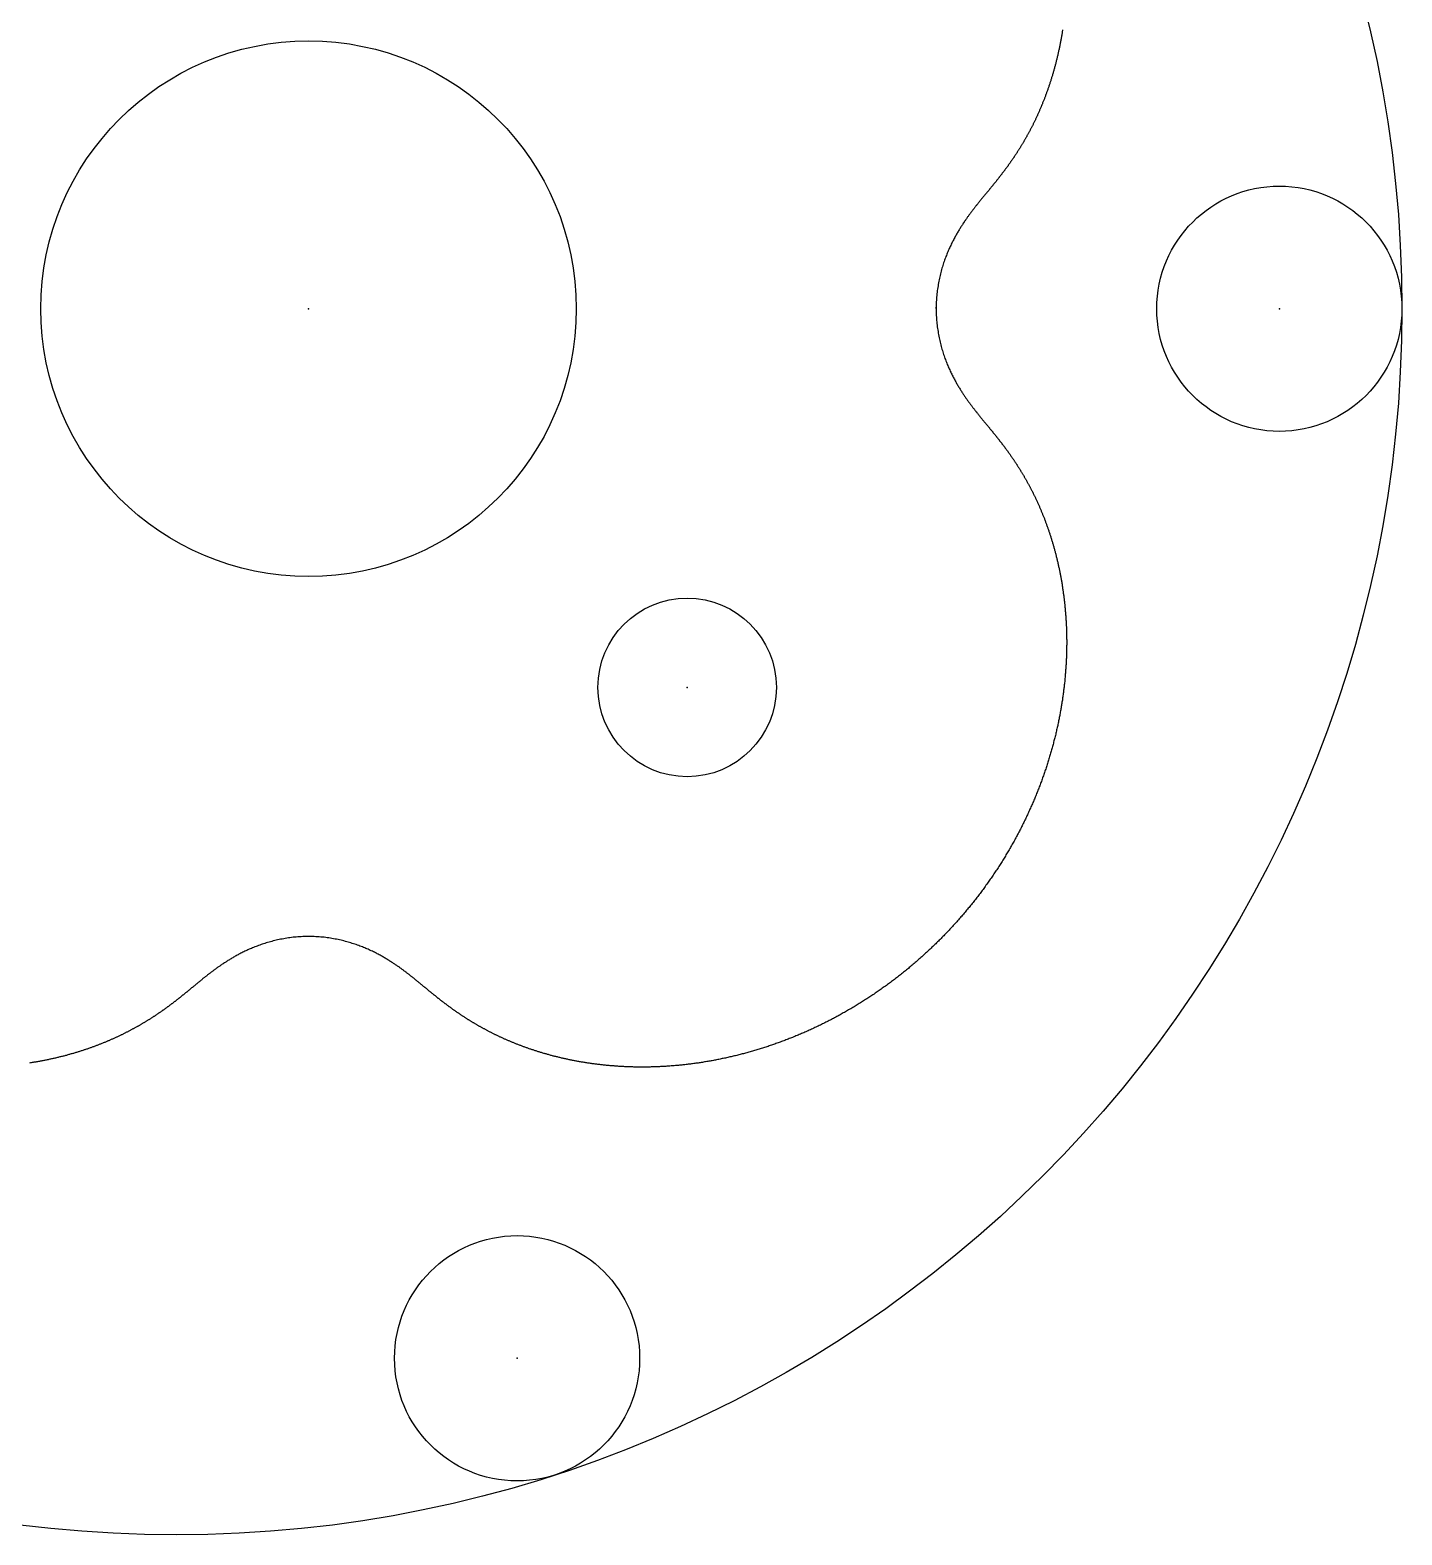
# Model space of a CAD drawing. Header units: metres. Extents: x -15.2 to 15.2, y -15.2 to 15.2.
# Drawn here: x -1.82 to 15.25, y -15.25 to 3.47 of the extents above; entities that cross this region are included whole.
import ezdxf

# ---------------------------------------------------------------- set-up
doc = ezdxf.new("R2010")
doc.units = ezdxf.units.M

msp = doc.modelspace()

# ---------------------------------------------------------------- linework, layer by layer
at = {"color": 1}
msp.add_lwpolyline([(11.028, 3.469), (11.026, 3.458), (11.024, 3.446), (11.022, 3.435), (11.021, 3.424), (11.019, 3.413), (11.017, 3.402), (11.015, 3.39), (11.013, 3.379), (11.011, 3.368), (11.009, 3.357), (11.007, 3.346), (11.005, 3.335), (11.003, 3.324), (11.001, 3.314), (10.999, 3.303), (10.997, 3.292), (10.995, 3.281), (10.993, 3.27), (10.99, 3.259), (10.988, 3.249), (10.986, 3.238), (10.984, 3.227), (10.981, 3.217), (10.979, 3.206), (10.977, 3.196), (10.974, 3.185), (10.972, 3.175), (10.97, 3.164), (10.967, 3.154), (10.965, 3.143), (10.962, 3.133), (10.96, 3.122), (10.957, 3.112), (10.955, 3.102), (10.952, 3.092), (10.95, 3.081), (10.947, 3.071), (10.945, 3.061), (10.942, 3.051), (10.94, 3.041), (10.937, 3.031), (10.934, 3.021), (10.932, 3.011), (10.929, 3.001), (10.926, 2.991), (10.923, 2.981), (10.921, 2.971), (10.918, 2.961), (10.915, 2.951), (10.912, 2.941), (10.909, 2.932), (10.907, 2.922), (10.904, 2.912), (10.901, 2.902), (10.898, 2.893), (10.895, 2.883), (10.892, 2.874), (10.889, 2.864), (10.886, 2.855), (10.883, 2.845), (10.88, 2.836), (10.877, 2.826), (10.874, 2.817), (10.871, 2.808), (10.868, 2.798), (10.865, 2.789), (10.862, 2.78), (10.859, 2.77), (10.856, 2.761), (10.853, 2.752), (10.849, 2.743), (10.846, 2.734), (10.843, 2.725), (10.84, 2.716), (10.837, 2.707), (10.833, 2.698), (10.83, 2.689), (10.827, 2.68), (10.824, 2.671), (10.82, 2.662), (10.817, 2.654), (10.814, 2.645), (10.811, 2.636), (10.807, 2.627), (10.804, 2.619), (10.801, 2.61), (10.797, 2.601), (10.794, 2.593), (10.791, 2.584), (10.787, 2.576), (10.784, 2.567), (10.78, 2.559), (10.777, 2.55), (10.774, 2.542), (10.77, 2.534), (10.767, 2.525), (10.763, 2.517), (10.76, 2.509), (10.756, 2.501), (10.753, 2.493), (10.749, 2.484), (10.746, 2.476), (10.742, 2.468), (10.739, 2.46), (10.735, 2.452), (10.732, 2.444), (10.728, 2.436), (10.725, 2.428), (10.721, 2.42), (10.718, 2.412), (10.714, 2.405), (10.71, 2.397), (10.707, 2.389), (10.703, 2.381), (10.7, 2.374), (10.696, 2.366), (10.692, 2.358), (10.689, 2.351), (10.685, 2.343), (10.682, 2.336), (10.678, 2.328), (10.674, 2.321), (10.671, 2.313), (10.667, 2.306), (10.663, 2.298), (10.66, 2.291), (10.656, 2.284), (10.652, 2.276), (10.649, 2.269), (10.645, 2.262), (10.641, 2.255), (10.638, 2.247), (10.634, 2.24), (10.63, 2.233), (10.626, 2.226), (10.623, 2.219), (10.619, 2.212), (10.615, 2.205), (10.612, 2.198), (10.608, 2.191), (10.604, 2.184), (10.6, 2.177), (10.597, 2.171), (10.593, 2.164), (10.589, 2.157), (10.585, 2.15), (10.582, 2.144), (10.578, 2.137), (10.574, 2.13), (10.57, 2.124), (10.567, 2.117), (10.563, 2.11), (10.559, 2.104), (10.555, 2.097), (10.552, 2.091), (10.548, 2.084), (10.544, 2.078), (10.54, 2.071), (10.537, 2.065), (10.533, 2.059), (10.529, 2.052), (10.525, 2.046), (10.522, 2.04), (10.518, 2.034), (10.514, 2.027), (10.51, 2.021), (10.506, 2.015), (10.503, 2.009), (10.499, 2.003), (10.495, 1.997), (10.491, 1.991), (10.488, 1.985), (10.484, 1.979), (10.48, 1.973), (10.476, 1.967), (10.473, 1.961), (10.469, 1.955), (10.465, 1.949), (10.461, 1.943), (10.457, 1.937), (10.454, 1.932), (10.45, 1.926), (10.446, 1.92), (10.442, 1.914), (10.439, 1.909), (10.435, 1.903), (10.431, 1.897), (10.427, 1.892), (10.424, 1.886), (10.42, 1.881), (10.416, 1.875), (10.412, 1.87), (10.409, 1.864), (10.405, 1.859), (10.401, 1.853), (10.397, 1.848), (10.394, 1.842), (10.39, 1.837), (10.386, 1.831), (10.382, 1.826), (10.379, 1.821), (10.375, 1.815), (10.371, 1.81), (10.367, 1.805), (10.364, 1.8), (10.36, 1.794), (10.356, 1.789), (10.352, 1.784), (10.349, 1.779), (10.345, 1.774), (10.341, 1.769), (10.337, 1.763), (10.334, 1.758), (10.33, 1.753), (10.326, 1.748), (10.323, 1.743), (10.319, 1.738), (10.315, 1.733), (10.311, 1.728), (10.308, 1.723), (10.304, 1.718), (10.3, 1.713), (10.297, 1.708), (10.293, 1.703), (10.289, 1.698), (10.285, 1.694), (10.282, 1.689), (10.278, 1.684), (10.274, 1.679), (10.271, 1.674), (10.267, 1.669), (10.263, 1.664), (10.259, 1.66), (10.256, 1.655), (10.252, 1.65), (10.248, 1.645), (10.245, 1.641), (10.241, 1.636), (10.237, 1.631), (10.233, 1.626), (10.23, 1.622), (10.226, 1.617), (10.222, 1.612), (10.219, 1.607), (10.215, 1.603), (10.211, 1.598), (10.207, 1.593), (10.204, 1.589), (10.2, 1.584), (10.196, 1.579), (10.192, 1.575), (10.189, 1.57), (10.185, 1.565), (10.181, 1.561), (10.177, 1.556), (10.174, 1.552), (10.17, 1.547), (10.166, 1.542), (10.162, 1.538), (10.159, 1.533), (10.155, 1.528), (10.151, 1.524), (10.147, 1.519), (10.143, 1.514), (10.14, 1.51), (10.136, 1.505), (10.132, 1.5), (10.128, 1.496), (10.124, 1.491), (10.12, 1.486), (10.117, 1.482), (10.113, 1.477), (10.109, 1.472), (10.105, 1.468), (10.101, 1.463), (10.097, 1.458), (10.093, 1.453), (10.089, 1.449), (10.085, 1.444), (10.081, 1.439), (10.077, 1.434), (10.073, 1.429), (10.069, 1.425), (10.065, 1.42), (10.061, 1.415), (10.057, 1.41), (10.053, 1.405), (10.049, 1.4), (10.045, 1.395), (10.041, 1.39), (10.037, 1.385), (10.033, 1.38), (10.029, 1.375), (10.024, 1.37), (10.02, 1.365), (10.016, 1.36), (10.012, 1.354), (10.008, 1.349), (10.003, 1.344), (9.999, 1.339), (9.995, 1.333), (9.99, 1.328), (9.986, 1.323), (9.982, 1.317), (9.977, 1.312), (9.973, 1.306), (9.968, 1.3), (9.964, 1.295), (9.959, 1.289), (9.955, 1.283), (9.95, 1.278), (9.946, 1.272), (9.941, 1.266), (9.936, 1.26), (9.932, 1.254), (9.927, 1.248), (9.922, 1.242), (9.917, 1.236), (9.913, 1.229), (9.908, 1.223), (9.903, 1.217), (9.898, 1.21), (9.893, 1.204), (9.888, 1.197), (9.883, 1.19), (9.878, 1.184), (9.873, 1.177), (9.868, 1.17), (9.863, 1.163), (9.858, 1.156), (9.852, 1.148), (9.847, 1.141), (9.842, 1.134), (9.836, 1.126), (9.831, 1.119), (9.826, 1.111), (9.82, 1.103), (9.815, 1.095), (9.809, 1.087), (9.804, 1.079), (9.798, 1.07), (9.792, 1.062), (9.787, 1.053), (9.781, 1.045), (9.775, 1.036), (9.77, 1.027), (9.764, 1.018), (9.758, 1.009), (9.752, 0.999), (9.746, 0.99), (9.74, 0.98), (9.734, 0.97), (9.728, 0.96), (9.722, 0.95), (9.716, 0.94), (9.71, 0.929), (9.704, 0.918), (9.698, 0.908), (9.692, 0.897), (9.686, 0.885), (9.68, 0.874), (9.673, 0.862), (9.667, 0.85), (9.661, 0.838), (9.655, 0.826), (9.649, 0.814), (9.643, 0.801), (9.636, 0.788), (9.63, 0.775), (9.624, 0.762), (9.618, 0.749), (9.612, 0.735), (9.606, 0.721), (9.6, 0.707), (9.594, 0.693), (9.588, 0.678), (9.582, 0.663), (9.576, 0.648), (9.571, 0.633), (9.565, 0.618), (9.559, 0.602), (9.554, 0.586), (9.548, 0.57), (9.543, 0.554), (9.538, 0.537), (9.532, 0.52), (9.527, 0.503), (9.522, 0.486), (9.518, 0.469), (9.513, 0.451), (9.508, 0.433), (9.504, 0.415), (9.5, 0.397), (9.496, 0.378), (9.492, 0.36), (9.488, 0.341), (9.484, 0.322), (9.481, 0.303), (9.478, 0.284), (9.475, 0.264), (9.472, 0.245), (9.469, 0.225), (9.467, 0.205), (9.465, 0.185), (9.463, 0.165), (9.461, 0.145), (9.459, 0.125), (9.458, 0.105), (9.457, 0.084), (9.456, 0.064), (9.456, 0.043), (9.455, 0.023), (9.455, 0.003), (9.455, 0.018), (9.455, 0.018), (9.455, -0.003), (9.455, -0.023), (9.456, -0.043), (9.456, -0.064), (9.457, -0.084), (9.458, -0.105), (9.459, -0.125), (9.461, -0.145), (9.463, -0.165), (9.465, -0.185), (9.467, -0.205), (9.469, -0.225), (9.472, -0.245), (9.475, -0.264), (9.478, -0.284), (9.481, -0.303), (9.484, -0.322), (9.488, -0.341), (9.492, -0.36), (9.496, -0.378), (9.5, -0.397), (9.504, -0.415), (9.508, -0.433), (9.513, -0.451), (9.518, -0.469), (9.522, -0.486), (9.527, -0.503), (9.532, -0.52), (9.538, -0.537), (9.543, -0.554), (9.548, -0.57), (9.554, -0.586), (9.559, -0.602), (9.565, -0.618), (9.571, -0.633), (9.576, -0.648), (9.582, -0.663), (9.588, -0.678), (9.594, -0.693), (9.6, -0.707), (9.606, -0.721), (9.612, -0.735), (9.618, -0.749), (9.624, -0.762), (9.63, -0.775), (9.636, -0.788), (9.643, -0.801), (9.649, -0.814), (9.655, -0.826), (9.661, -0.838), (9.667, -0.85), (9.673, -0.862), (9.68, -0.874), (9.686, -0.885), (9.692, -0.897), (9.698, -0.908), (9.704, -0.918), (9.71, -0.929), (9.716, -0.94), (9.722, -0.95), (9.728, -0.96), (9.734, -0.97), (9.74, -0.98), (9.746, -0.99), (9.752, -0.999), (9.758, -1.009), (9.764, -1.018), (9.77, -1.027), (9.775, -1.036), (9.781, -1.045), (9.787, -1.053), (9.792, -1.062), (9.798, -1.07), (9.804, -1.079), (9.809, -1.087), (9.815, -1.095), (9.82, -1.103), (9.826, -1.111), (9.831, -1.119), (9.836, -1.126), (9.842, -1.134), (9.847, -1.141), (9.852, -1.148), (9.858, -1.156), (9.863, -1.163), (9.868, -1.17), (9.873, -1.177), (9.878, -1.184), (9.883, -1.19), (9.888, -1.197), (9.893, -1.204), (9.898, -1.21), (9.903, -1.217), (9.908, -1.223), (9.913, -1.229), (9.917, -1.236), (9.922, -1.242), (9.927, -1.248), (9.932, -1.254), (9.936, -1.26), (9.941, -1.266), (9.946, -1.272), (9.95, -1.278), (9.955, -1.283), (9.959, -1.289), (9.964, -1.295), (9.968, -1.3), (9.973, -1.306), (9.977, -1.312), (9.982, -1.317), (9.986, -1.323), (9.99, -1.328), (9.995, -1.333), (9.999, -1.339), (10.003, -1.344), (10.008, -1.349), (10.012, -1.354), (10.016, -1.36), (10.02, -1.365), (10.024, -1.37), (10.029, -1.375), (10.033, -1.38), (10.037, -1.385), (10.041, -1.39), (10.045, -1.395), (10.049, -1.4), (10.053, -1.405), (10.057, -1.41), (10.061, -1.415), (10.065, -1.42), (10.069, -1.425), (10.073, -1.429), (10.077, -1.434), (10.081, -1.439), (10.085, -1.444), (10.089, -1.449), (10.093, -1.453), (10.097, -1.458), (10.101, -1.463), (10.105, -1.468), (10.109, -1.472), (10.113, -1.477), (10.117, -1.482), (10.12, -1.486), (10.124, -1.491), (10.128, -1.496), (10.132, -1.5), (10.136, -1.505), (10.14, -1.51), (10.143, -1.514), (10.147, -1.519), (10.151, -1.524), (10.155, -1.528), (10.159, -1.533), (10.162, -1.538), (10.166, -1.542), (10.17, -1.547), (10.174, -1.552), (10.177, -1.556), (10.181, -1.561), (10.185, -1.565), (10.189, -1.57), (10.192, -1.575), (10.196, -1.579), (10.2, -1.584), (10.204, -1.589), (10.207, -1.593), (10.211, -1.598), (10.215, -1.603), (10.219, -1.607), (10.222, -1.612), (10.226, -1.617), (10.23, -1.622), (10.233, -1.626), (10.237, -1.631), (10.241, -1.636), (10.245, -1.641), (10.248, -1.645), (10.252, -1.65), (10.256, -1.655), (10.259, -1.66), (10.263, -1.664), (10.267, -1.669), (10.271, -1.674), (10.274, -1.679), (10.278, -1.684), (10.282, -1.689), (10.285, -1.694), (10.289, -1.698), (10.293, -1.703), (10.297, -1.708), (10.3, -1.713), (10.304, -1.718), (10.308, -1.723), (10.311, -1.728), (10.315, -1.733), (10.319, -1.738), (10.323, -1.743), (10.326, -1.748), (10.33, -1.753), (10.334, -1.758), (10.337, -1.763), (10.341, -1.769), (10.345, -1.774), (10.349, -1.779), (10.352, -1.784), (10.356, -1.789), (10.36, -1.794), (10.364, -1.8), (10.367, -1.805), (10.371, -1.81), (10.375, -1.815), (10.379, -1.821), (10.382, -1.826), (10.386, -1.831), (10.39, -1.837), (10.394, -1.842), (10.397, -1.848), (10.401, -1.853), (10.405, -1.859), (10.409, -1.864), (10.412, -1.87), (10.416, -1.875), (10.42, -1.881), (10.424, -1.886), (10.427, -1.892), (10.431, -1.897), (10.435, -1.903), (10.439, -1.909), (10.442, -1.914), (10.446, -1.92), (10.45, -1.926), (10.454, -1.932), (10.457, -1.937), (10.461, -1.943), (10.465, -1.949), (10.469, -1.955), (10.473, -1.961), (10.476, -1.967), (10.48, -1.973), (10.484, -1.979), (10.488, -1.985), (10.491, -1.991), (10.495, -1.997), (10.499, -2.003), (10.503, -2.009), (10.506, -2.015), (10.51, -2.021), (10.514, -2.027), (10.518, -2.034), (10.522, -2.04), (10.525, -2.046), (10.529, -2.052), (10.533, -2.059), (10.537, -2.065), (10.54, -2.071), (10.544, -2.078), (10.548, -2.084), (10.552, -2.091), (10.555, -2.097), (10.559, -2.104), (10.563, -2.11), (10.567, -2.117), (10.57, -2.124), (10.574, -2.13), (10.578, -2.137), (10.582, -2.144), (10.585, -2.15), (10.589, -2.157), (10.593, -2.164), (10.597, -2.171), (10.6, -2.177), (10.604, -2.184), (10.608, -2.191), (10.612, -2.198), (10.615, -2.205), (10.619, -2.212), (10.623, -2.219), (10.626, -2.226), (10.63, -2.233), (10.634, -2.24), (10.638, -2.247), (10.641, -2.255), (10.645, -2.262), (10.649, -2.269), (10.652, -2.276), (10.656, -2.284), (10.66, -2.291), (10.663, -2.298), (10.667, -2.306), (10.671, -2.313), (10.674, -2.321), (10.678, -2.328), (10.682, -2.336), (10.685, -2.343), (10.689, -2.351), (10.692, -2.358), (10.696, -2.366), (10.7, -2.374), (10.703, -2.381), (10.707, -2.389), (10.71, -2.397), (10.714, -2.405), (10.718, -2.412), (10.721, -2.42), (10.725, -2.428), (10.728, -2.436), (10.732, -2.444), (10.735, -2.452), (10.739, -2.46), (10.742, -2.468), (10.746, -2.476), (10.749, -2.484), (10.753, -2.493), (10.756, -2.501), (10.76, -2.509), (10.763, -2.517), (10.767, -2.525), (10.77, -2.534), (10.774, -2.542), (10.777, -2.55), (10.78, -2.559), (10.784, -2.567), (10.787, -2.576), (10.791, -2.584), (10.794, -2.593), (10.797, -2.601), (10.801, -2.61), (10.804, -2.619), (10.807, -2.627), (10.811, -2.636), (10.814, -2.645), (10.817, -2.654), (10.82, -2.662), (10.824, -2.671), (10.827, -2.68), (10.83, -2.689), (10.833, -2.698), (10.837, -2.707), (10.84, -2.716), (10.843, -2.725), (10.846, -2.734), (10.849, -2.743), (10.853, -2.752), (10.856, -2.761), (10.859, -2.77), (10.862, -2.78), (10.865, -2.789), (10.868, -2.798), (10.871, -2.808), (10.874, -2.817), (10.877, -2.826), (10.88, -2.836), (10.883, -2.845), (10.886, -2.855), (10.889, -2.864), (10.892, -2.874), (10.895, -2.883), (10.898, -2.893), (10.901, -2.902), (10.904, -2.912), (10.907, -2.922), (10.909, -2.932), (10.912, -2.941), (10.915, -2.951), (10.918, -2.961), (10.921, -2.971), (10.923, -2.981), (10.926, -2.991), (10.929, -3.001), (10.932, -3.011), (10.934, -3.021), (10.937, -3.031), (10.94, -3.041), (10.942, -3.051), (10.945, -3.061), (10.947, -3.071), (10.95, -3.081), (10.952, -3.092), (10.955, -3.102), (10.957, -3.112), (10.96, -3.122), (10.962, -3.133), (10.965, -3.143), (10.967, -3.154), (10.97, -3.164), (10.972, -3.175), (10.974, -3.185), (10.977, -3.196), (10.979, -3.206), (10.981, -3.217), (10.984, -3.227), (10.986, -3.238), (10.988, -3.249), (10.99, -3.259), (10.993, -3.27), (10.995, -3.281), (10.997, -3.292), (10.999, -3.303), (11.001, -3.314), (11.003, -3.324), (11.005, -3.335), (11.007, -3.346), (11.009, -3.357), (11.011, -3.368), (11.013, -3.379), (11.015, -3.39), (11.017, -3.402), (11.019, -3.413), (11.021, -3.424), (11.022, -3.435), (11.024, -3.446), (11.026, -3.458), (11.028, -3.469), (11.029, -3.48), (11.031, -3.491), (11.033, -3.503), (11.034, -3.514), (11.036, -3.526), (11.037, -3.537), (11.039, -3.549), (11.041, -3.56), (11.042, -3.572), (11.044, -3.583), (11.045, -3.595), (11.046, -3.606), (11.048, -3.618), (11.049, -3.63), (11.05, -3.641), (11.052, -3.653), (11.053, -3.665), (11.054, -3.676), (11.055, -3.688), (11.057, -3.7), (11.058, -3.712), (11.059, -3.724), (11.06, -3.736), (11.061, -3.748), (11.062, -3.76), (11.063, -3.772), (11.064, -3.784), (11.065, -3.796), (11.066, -3.808), (11.067, -3.82), (11.068, -3.832), (11.069, -3.844), (11.069, -3.856), (11.07, -3.868), (11.071, -3.88), (11.072, -3.893), (11.072, -3.905), (11.073, -3.917), (11.073, -3.929), (11.074, -3.942), (11.075, -3.954), (11.075, -3.966), (11.076, -3.979), (11.076, -3.991), (11.076, -4.004), (11.077, -4.016), (11.077, -4.029), (11.077, -4.041), (11.078, -4.054), (11.078, -4.066), (11.078, -4.079), (11.078, -4.091), (11.078, -4.104), (11.079, -4.117), (11.079, -4.129), (11.079, -4.142), (11.079, -4.155), (11.079, -4.167), (11.079, -4.18), (11.078, -4.193), (11.078, -4.206), (11.078, -4.218), (11.078, -4.231), (11.078, -4.244), (11.077, -4.257), (11.077, -4.27), (11.077, -4.283), (11.076, -4.296), (11.076, -4.309), (11.076, -4.321), (11.075, -4.334), (11.075, -4.347), (11.074, -4.36), (11.073, -4.373), (11.073, -4.387), (11.072, -4.4), (11.071, -4.413), (11.071, -4.426), (11.07, -4.439), (11.069, -4.452), (11.068, -4.465), (11.067, -4.478), (11.066, -4.492), (11.065, -4.505), (11.064, -4.518), (11.063, -4.531), (11.062, -4.544), (11.061, -4.558), (11.06, -4.571), (11.059, -4.584), (11.057, -4.598), (11.056, -4.611), (11.055, -4.624), (11.054, -4.638), (11.052, -4.651), (11.051, -4.664), (11.049, -4.678), (11.048, -4.691), (11.046, -4.705), (11.045, -4.718), (11.043, -4.732), (11.041, -4.745), (11.04, -4.759), (11.038, -4.772), (11.036, -4.786), (11.034, -4.799), (11.032, -4.813), (11.03, -4.826), (11.029, -4.84), (11.027, -4.853), (11.025, -4.867), (11.022, -4.881), (11.02, -4.894), (11.018, -4.908), (11.016, -4.921), (11.014, -4.935), (11.012, -4.949), (11.009, -4.962), (11.007, -4.976), (11.005, -4.99), (11.002, -5.003), (11, -5.017), (10.997, -5.031), (10.995, -5.045), (10.992, -5.058), (10.989, -5.072), (10.987, -5.086), (10.984, -5.1), (10.981, -5.113), (10.978, -5.127), (10.976, -5.141), (10.973, -5.155), (10.97, -5.169), (10.967, -5.182), (10.964, -5.196), (10.961, -5.21), (10.958, -5.224), (10.954, -5.238), (10.951, -5.251), (10.948, -5.265), (10.945, -5.279), (10.942, -5.293), (10.938, -5.307), (10.935, -5.321), (10.931, -5.335), (10.928, -5.349), (10.924, -5.362), (10.921, -5.376), (10.917, -5.39), (10.914, -5.404), (10.91, -5.418), (10.906, -5.432), (10.902, -5.446), (10.899, -5.46), (10.895, -5.474), (10.891, -5.488), (10.887, -5.502), (10.883, -5.516), (10.879, -5.529), (10.875, -5.543), (10.871, -5.557), (10.867, -5.571), (10.862, -5.585), (10.858, -5.599), (10.854, -5.613), (10.849, -5.627), (10.845, -5.641), (10.841, -5.655), (10.836, -5.669), (10.832, -5.683), (10.827, -5.697), (10.823, -5.711), (10.818, -5.725), (10.813, -5.739), (10.809, -5.753), (10.804, -5.766), (10.799, -5.78), (10.794, -5.794), (10.789, -5.808), (10.784, -5.822), (10.779, -5.836), (10.774, -5.85), (10.769, -5.864), (10.764, -5.878), (10.759, -5.892), (10.754, -5.906), (10.749, -5.92), (10.743, -5.934), (10.738, -5.948), (10.733, -5.961), (10.727, -5.975), (10.722, -5.989), (10.716, -6.003), (10.711, -6.017), (10.705, -6.031), (10.7, -6.045), (10.694, -6.059), (10.688, -6.073), (10.682, -6.086), (10.677, -6.1), (10.671, -6.114), (10.665, -6.128), (10.659, -6.142), (10.653, -6.156), (10.647, -6.169), (10.641, -6.183), (10.635, -6.197), (10.629, -6.211), (10.622, -6.225), (10.616, -6.238), (10.61, -6.252), (10.604, -6.266), (10.597, -6.28), (10.591, -6.294), (10.584, -6.307), (10.578, -6.321), (10.571, -6.335), (10.565, -6.348), (10.558, -6.362), (10.551, -6.376), (10.545, -6.389), (10.538, -6.403), (10.531, -6.417), (10.524, -6.43), (10.518, -6.444), (10.511, -6.458), (10.504, -6.471), (10.497, -6.485), (10.49, -6.499), (10.482, -6.512), (10.475, -6.526), (10.468, -6.539), (10.461, -6.553), (10.454, -6.566), (10.446, -6.58), (10.439, -6.593), (10.432, -6.607), (10.424, -6.62), (10.417, -6.634), (10.409, -6.647), (10.402, -6.661), (10.394, -6.674), (10.386, -6.687), (10.379, -6.701), (10.371, -6.714), (10.363, -6.728), (10.355, -6.741), (10.348, -6.754), (10.34, -6.768), (10.332, -6.781), (10.324, -6.794), (10.316, -6.807), (10.308, -6.821), (10.3, -6.834), (10.292, -6.847), (10.283, -6.86), (10.275, -6.873), (10.267, -6.887), (10.259, -6.9), (10.25, -6.913), (10.242, -6.926), (10.233, -6.939), (10.225, -6.952), (10.217, -6.965), (10.208, -6.978), (10.199, -6.991), (10.191, -7.004), (10.182, -7.017), (10.173, -7.03), (10.165, -7.043), (10.156, -7.056), (10.147, -7.069), (10.138, -7.082), (10.129, -7.095), (10.12, -7.107), (10.111, -7.12), (10.102, -7.133), (10.093, -7.146), (10.084, -7.158), (10.075, -7.171), (10.066, -7.184), (10.057, -7.197), (10.047, -7.209), (10.038, -7.222), (10.029, -7.234), (10.019, -7.247), (10.01, -7.26), (10.001, -7.272), (9.991, -7.285), (9.982, -7.297), (9.972, -7.31), (9.963, -7.322), (9.953, -7.334), (9.943, -7.347), (9.934, -7.359), (9.924, -7.371), (9.914, -7.384), (9.904, -7.396), (9.894, -7.408), (9.884, -7.421), (9.875, -7.433), (9.865, -7.445), (9.855, -7.457), (9.845, -7.469), (9.834, -7.481), (9.824, -7.493), (9.814, -7.505), (9.804, -7.518), (9.794, -7.53), (9.784, -7.541), (9.773, -7.553), (9.763, -7.565), (9.753, -7.577), (9.742, -7.589), (9.732, -7.601), (9.721, -7.613), (9.711, -7.625), (9.7, -7.636), (9.69, -7.648), (9.679, -7.66), (9.668, -7.671), (9.658, -7.683), (9.647, -7.695), (9.636, -7.706), (9.626, -7.718), (9.615, -7.729), (9.604, -7.741), (9.593, -7.752), (9.582, -7.764), (9.571, -7.775), (9.56, -7.786), (9.549, -7.798), (9.538, -7.809), (9.527, -7.82), (9.516, -7.831), (9.505, -7.843), (9.494, -7.854), (9.483, -7.865), (9.471, -7.876), (9.46, -7.887), (9.449, -7.898), (9.438, -7.909), (9.426, -7.92), (9.415, -7.931), (9.403, -7.942), (9.392, -7.953), (9.38, -7.964), (9.369, -7.975), (9.357, -7.985), (9.346, -7.996), (9.334, -8.007), (9.323, -8.017), (9.311, -8.028), (9.299, -8.039), (9.288, -8.049), (9.276, -8.06), (9.264, -8.07), (9.252, -8.081), (9.241, -8.091), (9.229, -8.102), (9.217, -8.112), (9.205, -8.122), (9.193, -8.133), (9.181, -8.143), (9.169, -8.153), (9.157, -8.163), (9.145, -8.174), (9.133, -8.184), (9.121, -8.194), (9.109, -8.204), (9.097, -8.214), (9.084, -8.224), (9.072, -8.234), (9.06, -8.244), (9.048, -8.253), (9.035, -8.263), (9.023, -8.273), (9.011, -8.283), (8.998, -8.293), (8.986, -8.302), (8.974, -8.312), (8.961, -8.322), (8.949, -8.331), (8.936, -8.341), (8.924, -8.35), (8.911, -8.36), (8.899, -8.369), (8.886, -8.378), (8.874, -8.388), (8.861, -8.397), (8.848, -8.406), (8.836, -8.415), (8.823, -8.425), (8.81, -8.434), (8.797, -8.443), (8.785, -8.452), (8.772, -8.461), (8.759, -8.47), (8.746, -8.479), (8.733, -8.488), (8.721, -8.497), (8.708, -8.506), (8.695, -8.514), (8.682, -8.523), (8.669, -8.532), (8.656, -8.541), (8.643, -8.549), (8.63, -8.558), (8.617, -8.566), (8.604, -8.575), (8.591, -8.583), (8.578, -8.592), (8.565, -8.6), (8.552, -8.609), (8.539, -8.617), (8.525, -8.625), (8.512, -8.633), (8.499, -8.642), (8.486, -8.65), (8.473, -8.658), (8.459, -8.666), (8.446, -8.674), (8.433, -8.682), (8.42, -8.69), (8.406, -8.698), (8.393, -8.706), (8.38, -8.713), (8.366, -8.721), (8.353, -8.729), (8.339, -8.737), (8.326, -8.744), (8.313, -8.752), (8.299, -8.759), (8.286, -8.767), (8.272, -8.774), (8.259, -8.782), (8.245, -8.789), (8.232, -8.797), (8.218, -8.804), (8.205, -8.811), (8.191, -8.818), (8.178, -8.826), (8.164, -8.833), (8.151, -8.84), (8.137, -8.847), (8.123, -8.854), (8.11, -8.861), (8.096, -8.868), (8.083, -8.875), (8.069, -8.882), (8.055, -8.888), (8.042, -8.895), (8.028, -8.902), (8.014, -8.909), (8.001, -8.915), (7.987, -8.922), (7.973, -8.928), (7.959, -8.935), (7.946, -8.941), (7.932, -8.948), (7.918, -8.954), (7.904, -8.961), (7.891, -8.967), (7.877, -8.973), (7.863, -8.979), (7.849, -8.985), (7.835, -8.992), (7.822, -8.998), (7.808, -9.004), (7.794, -9.01), (7.78, -9.016), (7.766, -9.022), (7.752, -9.027), (7.739, -9.033), (7.725, -9.039), (7.711, -9.045), (7.697, -9.05), (7.683, -9.056), (7.669, -9.062), (7.655, -9.067), (7.641, -9.073), (7.628, -9.078), (7.614, -9.084), (7.6, -9.089), (7.586, -9.094), (7.572, -9.1), (7.558, -9.105), (7.544, -9.11), (7.53, -9.115), (7.516, -9.12), (7.502, -9.125), (7.488, -9.131), (7.474, -9.136), (7.461, -9.14), (7.447, -9.145), (7.433, -9.15), (7.419, -9.155), (7.405, -9.16), (7.391, -9.165), (7.377, -9.169), (7.363, -9.174), (7.349, -9.178), (7.335, -9.183), (7.321, -9.188), (7.307, -9.192), (7.293, -9.196), (7.279, -9.201), (7.265, -9.205), (7.251, -9.21), (7.237, -9.214), (7.223, -9.218), (7.21, -9.222), (7.196, -9.226), (7.182, -9.23), (7.168, -9.234), (7.154, -9.238), (7.14, -9.242), (7.126, -9.246), (7.112, -9.25), (7.098, -9.254), (7.084, -9.258), (7.07, -9.262), (7.056, -9.265), (7.042, -9.269), (7.029, -9.272), (7.015, -9.276), (7.001, -9.28), (6.987, -9.283), (6.973, -9.287), (6.959, -9.29), (6.945, -9.293), (6.931, -9.297), (6.918, -9.3), (6.904, -9.303), (6.89, -9.306), (6.876, -9.309), (6.862, -9.313), (6.848, -9.316), (6.835, -9.319), (6.821, -9.322), (6.807, -9.325), (6.793, -9.327), (6.779, -9.33), (6.766, -9.333), (6.752, -9.336), (6.738, -9.339), (6.724, -9.341), (6.71, -9.344), (6.697, -9.347), (6.683, -9.349), (6.669, -9.352), (6.656, -9.354), (6.642, -9.357), (6.628, -9.359), (6.615, -9.361), (6.601, -9.364), (6.587, -9.366), (6.574, -9.368), (6.56, -9.37), (6.546, -9.373), (6.533, -9.375), (6.519, -9.377), (6.505, -9.379), (6.492, -9.381), (6.478, -9.383), (6.465, -9.385), (6.451, -9.387), (6.438, -9.388), (6.424, -9.39), (6.411, -9.392), (6.397, -9.394), (6.384, -9.395), (6.37, -9.397), (6.357, -9.399), (6.343, -9.4), (6.33, -9.402), (6.316, -9.403), (6.303, -9.405), (6.29, -9.406), (6.276, -9.407), (6.263, -9.409), (6.25, -9.41), (6.236, -9.411), (6.223, -9.412), (6.21, -9.414), (6.196, -9.415), (6.183, -9.416), (6.17, -9.417), (6.157, -9.418), (6.143, -9.419), (6.13, -9.42), (6.117, -9.421), (6.104, -9.422), (6.091, -9.423), (6.078, -9.423), (6.065, -9.424), (6.052, -9.425), (6.038, -9.425), (6.025, -9.426), (6.012, -9.427), (5.999, -9.427), (5.986, -9.428), (5.973, -9.428), (5.96, -9.429), (5.947, -9.429), (5.935, -9.43), (5.922, -9.43), (5.909, -9.43), (5.896, -9.431), (5.883, -9.431), (5.87, -9.431), (5.857, -9.431), (5.845, -9.431), (5.832, -9.432), (5.819, -9.432), (5.806, -9.432), (5.794, -9.432), (5.781, -9.432), (5.768, -9.432), (5.756, -9.431), (5.743, -9.431), (5.73, -9.431), (5.718, -9.431), (5.705, -9.431), (5.693, -9.431), (5.68, -9.43), (5.668, -9.43), (5.655, -9.43), (5.643, -9.429), (5.631, -9.429), (5.618, -9.428), (5.606, -9.428), (5.593, -9.427), (5.581, -9.427), (5.569, -9.426), (5.557, -9.425), (5.544, -9.425), (5.532, -9.424), (5.52, -9.423), (5.508, -9.423), (5.495, -9.422), (5.483, -9.421), (5.471, -9.42), (5.459, -9.419), (5.447, -9.418), (5.435, -9.417), (5.423, -9.417), (5.411, -9.416), (5.399, -9.415), (5.387, -9.413), (5.375, -9.412), (5.363, -9.411), (5.352, -9.41), (5.34, -9.409), (5.328, -9.408), (5.316, -9.407), (5.304, -9.405), (5.293, -9.404), (5.281, -9.403), (5.269, -9.401), (5.258, -9.4), (5.246, -9.399), (5.234, -9.397), (5.223, -9.396), (5.211, -9.394), (5.2, -9.393), (5.188, -9.391), (5.177, -9.39), (5.165, -9.388), (5.154, -9.386), (5.143, -9.385), (5.131, -9.383), (5.12, -9.381), (5.109, -9.38), (5.097, -9.378), (5.086, -9.376), (5.075, -9.374), (5.064, -9.372), (5.053, -9.371), (5.042, -9.369), (5.031, -9.367), (5.019, -9.365), (5.008, -9.363), (4.997, -9.361), (4.986, -9.359), (4.976, -9.357), (4.965, -9.355), (4.954, -9.353), (4.943, -9.351), (4.932, -9.348), (4.921, -9.346), (4.911, -9.344), (4.9, -9.342), (4.889, -9.34), (4.878, -9.338), (4.868, -9.335), (4.857, -9.333), (4.847, -9.331), (4.836, -9.328), (4.825, -9.326), (4.815, -9.324), (4.805, -9.321), (4.794, -9.319), (4.784, -9.316), (4.773, -9.314), (4.763, -9.311), (4.753, -9.309), (4.742, -9.306), (4.732, -9.304), (4.722, -9.301), (4.712, -9.299), (4.702, -9.296), (4.691, -9.294), (4.681, -9.291), (4.671, -9.288), (4.661, -9.286), (4.651, -9.283), (4.641, -9.28), (4.631, -9.277), (4.621, -9.275), (4.612, -9.272), (4.602, -9.269), (4.592, -9.266), (4.582, -9.263), (4.572, -9.261), (4.563, -9.258), (4.553, -9.255), (4.543, -9.252), (4.534, -9.249), (4.524, -9.246), (4.515, -9.243), (4.505, -9.24), (4.496, -9.237), (4.486, -9.234), (4.477, -9.231), (4.467, -9.228), (4.458, -9.225), (4.449, -9.222), (4.439, -9.219), (4.43, -9.216), (4.421, -9.213), (4.412, -9.21), (4.403, -9.207), (4.393, -9.204), (4.384, -9.2), (4.375, -9.197), (4.366, -9.194), (4.357, -9.191), (4.348, -9.188), (4.339, -9.184), (4.33, -9.181), (4.321, -9.178), (4.313, -9.175), (4.304, -9.171), (4.295, -9.168), (4.286, -9.165), (4.278, -9.162), (4.269, -9.158), (4.26, -9.155), (4.252, -9.152), (4.243, -9.148), (4.235, -9.145), (4.226, -9.141), (4.218, -9.138), (4.209, -9.135), (4.201, -9.131), (4.192, -9.128), (4.184, -9.124), (4.176, -9.121), (4.167, -9.118), (4.159, -9.114), (4.151, -9.111), (4.143, -9.107), (4.134, -9.104), (4.126, -9.1), (4.118, -9.097), (4.11, -9.093), (4.102, -9.09), (4.094, -9.086), (4.086, -9.083), (4.078, -9.079), (4.07, -9.075), (4.062, -9.072), (4.055, -9.068), (4.047, -9.065), (4.039, -9.061), (4.031, -9.058), (4.024, -9.054), (4.016, -9.05), (4.008, -9.047), (4.001, -9.043), (3.993, -9.04), (3.985, -9.036), (3.978, -9.032), (3.97, -9.029), (3.963, -9.025), (3.955, -9.021), (3.948, -9.018), (3.941, -9.014), (3.933, -9.01), (3.926, -9.007), (3.919, -9.003), (3.912, -8.999), (3.904, -8.996), (3.897, -8.992), (3.89, -8.988), (3.883, -8.984), (3.876, -8.981), (3.869, -8.977), (3.862, -8.973), (3.855, -8.97), (3.848, -8.966), (3.841, -8.962), (3.834, -8.958), (3.827, -8.955), (3.82, -8.951), (3.813, -8.947), (3.807, -8.944), (3.8, -8.94), (3.793, -8.936), (3.786, -8.932), (3.78, -8.929), (3.773, -8.925), (3.766, -8.921), (3.76, -8.917), (3.753, -8.914), (3.747, -8.91), (3.74, -8.906), (3.734, -8.902), (3.727, -8.899), (3.721, -8.895), (3.715, -8.891), (3.708, -8.887), (3.702, -8.883), (3.696, -8.88), (3.689, -8.876), (3.683, -8.872), (3.677, -8.868), (3.671, -8.865), (3.664, -8.861), (3.658, -8.857), (3.652, -8.853), (3.646, -8.85), (3.64, -8.846), (3.634, -8.842), (3.628, -8.838), (3.622, -8.834), (3.616, -8.831), (3.61, -8.827), (3.604, -8.823), (3.598, -8.819), (3.592, -8.816), (3.587, -8.812), (3.581, -8.808), (3.575, -8.804), (3.569, -8.801), (3.564, -8.797), (3.558, -8.793), (3.552, -8.789), (3.547, -8.786), (3.541, -8.782), (3.535, -8.778), (3.53, -8.774), (3.524, -8.77), (3.519, -8.767), (3.513, -8.763), (3.508, -8.759), (3.502, -8.755), (3.497, -8.752), (3.491, -8.748), (3.486, -8.744), (3.48, -8.74), (3.475, -8.737), (3.47, -8.733), (3.464, -8.729), (3.459, -8.725), (3.454, -8.722), (3.449, -8.718), (3.443, -8.714), (3.438, -8.711), (3.433, -8.707), (3.428, -8.703), (3.423, -8.699), (3.417, -8.696), (3.412, -8.692), (3.407, -8.688), (3.402, -8.684), (3.397, -8.681), (3.392, -8.677), (3.387, -8.673), (3.382, -8.67), (3.377, -8.666), (3.372, -8.662), (3.367, -8.658), (3.362, -8.655), (3.357, -8.651), (3.352, -8.647), (3.347, -8.644), (3.342, -8.64), (3.337, -8.636), (3.333, -8.632), (3.328, -8.629), (3.323, -8.625), (3.318, -8.621), (3.313, -8.618), (3.308, -8.614), (3.304, -8.61), (3.299, -8.606), (3.294, -8.603), (3.289, -8.599), (3.285, -8.595), (3.28, -8.592), (3.275, -8.588), (3.27, -8.584), (3.266, -8.58), (3.261, -8.577), (3.256, -8.573), (3.252, -8.569), (3.247, -8.565), (3.242, -8.562), (3.238, -8.558), (3.233, -8.554), (3.228, -8.551), (3.224, -8.547), (3.219, -8.543), (3.214, -8.539), (3.21, -8.536), (3.205, -8.532), (3.2, -8.528), (3.196, -8.524), (3.191, -8.521), (3.186, -8.517), (3.182, -8.513), (3.177, -8.509), (3.172, -8.505), (3.168, -8.502), (3.163, -8.498), (3.158, -8.494), (3.154, -8.49), (3.149, -8.486), (3.144, -8.483), (3.14, -8.479), (3.135, -8.475), (3.13, -8.471), (3.126, -8.467), (3.121, -8.463), (3.116, -8.459), (3.112, -8.455), (3.107, -8.452), (3.102, -8.448), (3.097, -8.444), (3.093, -8.44), (3.088, -8.436), (3.083, -8.432), (3.078, -8.428), (3.073, -8.424), (3.068, -8.42), (3.064, -8.416), (3.059, -8.412), (3.054, -8.408), (3.049, -8.404), (3.044, -8.4), (3.039, -8.396), (3.034, -8.391), (3.029, -8.387), (3.024, -8.383), (3.019, -8.379), (3.014, -8.375), (3.009, -8.371), (3.003, -8.366), (2.998, -8.362), (2.993, -8.358), (2.988, -8.354), (2.982, -8.349), (2.977, -8.345), (2.972, -8.341), (2.966, -8.336), (2.961, -8.332), (2.955, -8.327), (2.95, -8.323), (2.944, -8.319), (2.938, -8.314), (2.933, -8.31), (2.927, -8.305), (2.921, -8.3), (2.915, -8.296), (2.909, -8.291), (2.903, -8.286), (2.897, -8.282), (2.891, -8.277), (2.885, -8.272), (2.879, -8.267), (2.872, -8.263), (2.866, -8.258), (2.86, -8.253), (2.853, -8.248), (2.847, -8.243), (2.84, -8.238), (2.833, -8.233), (2.826, -8.228), (2.819, -8.223), (2.812, -8.218), (2.805, -8.213), (2.798, -8.207), (2.791, -8.202), (2.783, -8.197), (2.776, -8.191), (2.768, -8.186), (2.761, -8.181), (2.753, -8.175), (2.745, -8.17), (2.737, -8.164), (2.729, -8.159), (2.721, -8.153), (2.712, -8.148), (2.704, -8.142), (2.695, -8.136), (2.686, -8.131), (2.677, -8.125), (2.668, -8.119), (2.659, -8.113), (2.65, -8.107), (2.64, -8.101), (2.631, -8.096), (2.621, -8.09), (2.611, -8.084), (2.601, -8.078), (2.591, -8.072), (2.58, -8.065), (2.569, -8.059), (2.559, -8.053), (2.548, -8.047), (2.537, -8.041), (2.525, -8.035), (2.514, -8.029), (2.502, -8.023), (2.49, -8.016), (2.478, -8.01), (2.466, -8.004), (2.453, -7.998), (2.44, -7.992), (2.427, -7.986), (2.414, -7.98), (2.401, -7.973), (2.387, -7.967), (2.373, -7.961), (2.359, -7.955), (2.345, -7.949), (2.331, -7.943), (2.316, -7.937), (2.301, -7.932), (2.286, -7.926), (2.271, -7.92), (2.255, -7.914), (2.239, -7.909), (2.223, -7.903), (2.207, -7.898), (2.19, -7.893), (2.174, -7.887), (2.157, -7.882), (2.139, -7.877), (2.122, -7.872), (2.105, -7.868), (2.087, -7.863), (2.069, -7.859), (2.051, -7.854), (2.032, -7.85), (2.014, -7.846), (1.995, -7.842), (1.976, -7.839), (1.957, -7.835), (1.938, -7.832), (1.918, -7.829), (1.899, -7.826), (1.879, -7.823), (1.86, -7.821), (1.84, -7.818), (1.82, -7.816), (1.8, -7.815), (1.779, -7.813), (1.759, -7.812), (1.739, -7.81), (1.718, -7.809), (1.698, -7.809), (1.678, -7.808), (1.657, -7.808), (1.637, -7.808), (1.616, -7.808), (1.596, -7.809), (1.576, -7.809), (1.555, -7.81), (1.535, -7.812), (1.515, -7.813), (1.494, -7.815), (1.474, -7.816), (1.454, -7.818), (1.434, -7.821), (1.415, -7.823), (1.395, -7.826), (1.376, -7.829), (1.356, -7.832), (1.337, -7.835), (1.318, -7.839), (1.299, -7.842), (1.28, -7.846), (1.262, -7.85), (1.243, -7.854), (1.225, -7.859), (1.207, -7.863), (1.189, -7.868), (1.172, -7.872), (1.155, -7.877), (1.137, -7.882), (1.12, -7.887), (1.104, -7.893), (1.087, -7.898), (1.071, -7.903), (1.055, -7.909), (1.039, -7.914), (1.023, -7.92), (1.008, -7.926), (0.993, -7.932), (0.978, -7.937), (0.963, -7.943), (0.949, -7.949), (0.935, -7.955), (0.921, -7.961), (0.907, -7.967), (0.893, -7.973), (0.88, -7.98), (0.867, -7.986), (0.854, -7.992), (0.841, -7.998), (0.828, -8.004), (0.816, -8.01), (0.804, -8.016), (0.792, -8.023), (0.78, -8.029), (0.769, -8.035), (0.757, -8.041), (0.746, -8.047), (0.735, -8.053), (0.725, -8.059), (0.714, -8.065), (0.703, -8.072), (0.693, -8.078), (0.683, -8.084), (0.673, -8.09), (0.663, -8.096), (0.654, -8.101), (0.644, -8.107), (0.635, -8.113), (0.626, -8.119), (0.617, -8.125), (0.608, -8.131), (0.599, -8.136), (0.59, -8.142), (0.582, -8.148), (0.573, -8.153), (0.565, -8.159), (0.557, -8.164), (0.549, -8.17), (0.541, -8.175), (0.533, -8.181), (0.526, -8.186), (0.518, -8.191), (0.511, -8.197), (0.503, -8.202), (0.496, -8.207), (0.489, -8.213), (0.482, -8.218), (0.475, -8.223), (0.468, -8.228), (0.461, -8.233), (0.454, -8.238), (0.447, -8.243), (0.441, -8.248), (0.434, -8.253), (0.428, -8.258), (0.422, -8.263), (0.415, -8.267), (0.409, -8.272), (0.403, -8.277), (0.397, -8.282), (0.391, -8.286), (0.385, -8.291), (0.379, -8.296), (0.373, -8.3), (0.367, -8.305), (0.361, -8.31), (0.356, -8.314), (0.35, -8.319), (0.344, -8.323), (0.339, -8.327), (0.333, -8.332), (0.328, -8.336), (0.322, -8.341), (0.317, -8.345), (0.312, -8.349), (0.306, -8.354), (0.301, -8.358), (0.296, -8.362), (0.291, -8.366), (0.285, -8.371), (0.28, -8.375), (0.275, -8.379), (0.27, -8.383), (0.265, -8.387), (0.26, -8.391), (0.255, -8.396), (0.25, -8.4), (0.245, -8.404), (0.24, -8.408), (0.235, -8.412), (0.23, -8.416), (0.226, -8.42), (0.221, -8.424), (0.216, -8.428), (0.211, -8.432), (0.206, -8.436), (0.201, -8.44), (0.197, -8.444), (0.192, -8.448), (0.187, -8.452), (0.182, -8.455), (0.178, -8.459), (0.173, -8.463), (0.168, -8.467), (0.164, -8.471), (0.159, -8.475), (0.154, -8.479), (0.15, -8.483), (0.145, -8.486), (0.14, -8.49), (0.136, -8.494), (0.131, -8.498), (0.126, -8.502), (0.122, -8.505), (0.117, -8.509), (0.112, -8.513), (0.108, -8.517), (0.103, -8.521), (0.098, -8.524), (0.094, -8.528), (0.089, -8.532), (0.084, -8.536), (0.08, -8.539), (0.075, -8.543), (0.07, -8.547), (0.066, -8.551), (0.061, -8.554), (0.056, -8.558), (0.052, -8.562), (0.047, -8.565), (0.042, -8.569), (0.038, -8.573), (0.033, -8.577), (0.028, -8.58), (0.024, -8.584), (0.019, -8.588), (0.014, -8.592), (0.009, -8.595), (0.005, -8.599), (0, -8.603), (-0.005, -8.606), (-0.01, -8.61), (-0.014, -8.614), (-0.019, -8.618), (-0.024, -8.621), (-0.029, -8.625), (-0.034, -8.629), (-0.039, -8.632), (-0.043, -8.636), (-0.048, -8.64), (-0.053, -8.644), (-0.058, -8.647), (-0.063, -8.651), (-0.068, -8.655), (-0.073, -8.658), (-0.078, -8.662), (-0.083, -8.666), (-0.088, -8.67), (-0.093, -8.673), (-0.098, -8.677), (-0.103, -8.681), (-0.108, -8.684), (-0.113, -8.688), (-0.118, -8.692), (-0.123, -8.696), (-0.129, -8.699), (-0.134, -8.703), (-0.139, -8.707), (-0.144, -8.711), (-0.149, -8.714), (-0.155, -8.718), (-0.16, -8.722), (-0.165, -8.725), (-0.17, -8.729), (-0.176, -8.733), (-0.181, -8.737), (-0.186, -8.74), (-0.192, -8.744), (-0.197, -8.748), (-0.203, -8.752), (-0.208, -8.755), (-0.214, -8.759), (-0.219, -8.763), (-0.225, -8.767), (-0.23, -8.77), (-0.236, -8.774), (-0.241, -8.778), (-0.247, -8.782), (-0.253, -8.786), (-0.258, -8.789), (-0.264, -8.793), (-0.27, -8.797), (-0.275, -8.801), (-0.281, -8.804), (-0.287, -8.808), (-0.293, -8.812), (-0.298, -8.816), (-0.304, -8.819), (-0.31, -8.823), (-0.316, -8.827), (-0.322, -8.831), (-0.328, -8.834), (-0.334, -8.838), (-0.34, -8.842), (-0.346, -8.846), (-0.352, -8.85), (-0.358, -8.853), (-0.364, -8.857), (-0.37, -8.861), (-0.377, -8.865), (-0.383, -8.868), (-0.389, -8.872), (-0.395, -8.876), (-0.402, -8.88), (-0.408, -8.883), (-0.414, -8.887), (-0.421, -8.891), (-0.427, -8.895), (-0.433, -8.899), (-0.44, -8.902), (-0.446, -8.906), (-0.453, -8.91), (-0.459, -8.914), (-0.466, -8.917), (-0.472, -8.921), (-0.479, -8.925), (-0.486, -8.929), (-0.492, -8.932), (-0.499, -8.936), (-0.506, -8.94), (-0.513, -8.944), (-0.519, -8.947), (-0.526, -8.951), (-0.533, -8.955), (-0.54, -8.958), (-0.547, -8.962), (-0.554, -8.966), (-0.561, -8.97), (-0.568, -8.973), (-0.575, -8.977), (-0.582, -8.981), (-0.589, -8.984), (-0.596, -8.988), (-0.603, -8.992), (-0.61, -8.996), (-0.618, -8.999), (-0.625, -9.003), (-0.632, -9.007), (-0.639, -9.01), (-0.647, -9.014), (-0.654, -9.018), (-0.661, -9.021), (-0.669, -9.025), (-0.676, -9.029), (-0.684, -9.032), (-0.691, -9.036), (-0.699, -9.04), (-0.707, -9.043), (-0.714, -9.047), (-0.722, -9.05), (-0.73, -9.054), (-0.737, -9.058), (-0.745, -9.061), (-0.753, -9.065), (-0.761, -9.068), (-0.768, -9.072), (-0.776, -9.075), (-0.784, -9.079), (-0.792, -9.083), (-0.8, -9.086), (-0.808, -9.09), (-0.816, -9.093), (-0.824, -9.097), (-0.832, -9.1), (-0.84, -9.104), (-0.849, -9.107), (-0.857, -9.111), (-0.865, -9.114), (-0.873, -9.118), (-0.882, -9.121), (-0.89, -9.124), (-0.898, -9.128), (-0.907, -9.131), (-0.915, -9.135), (-0.924, -9.138), (-0.932, -9.141), (-0.941, -9.145), (-0.949, -9.148), (-0.958, -9.152), (-0.966, -9.155), (-0.975, -9.158), (-0.984, -9.162), (-0.992, -9.165), (-1.001, -9.168), (-1.01, -9.171), (-1.019, -9.175), (-1.027, -9.178), (-1.036, -9.181), (-1.045, -9.184), (-1.054, -9.188), (-1.063, -9.191), (-1.072, -9.194), (-1.081, -9.197), (-1.09, -9.2), (-1.099, -9.204), (-1.109, -9.207), (-1.118, -9.21), (-1.127, -9.213), (-1.136, -9.216), (-1.145, -9.219), (-1.155, -9.222), (-1.164, -9.225), (-1.173, -9.228), (-1.183, -9.231), (-1.192, -9.234), (-1.202, -9.237), (-1.211, -9.24), (-1.221, -9.243), (-1.23, -9.246), (-1.24, -9.249), (-1.249, -9.252), (-1.259, -9.255), (-1.269, -9.258), (-1.278, -9.261), (-1.288, -9.263), (-1.298, -9.266), (-1.308, -9.269), (-1.318, -9.272), (-1.327, -9.275), (-1.337, -9.277), (-1.347, -9.28), (-1.357, -9.283), (-1.367, -9.286), (-1.377, -9.288), (-1.387, -9.291), (-1.397, -9.294), (-1.408, -9.296), (-1.418, -9.299), (-1.428, -9.301), (-1.438, -9.304), (-1.448, -9.306), (-1.459, -9.309), (-1.469, -9.311), (-1.479, -9.314), (-1.49, -9.316), (-1.5, -9.319), (-1.511, -9.321), (-1.521, -9.324), (-1.531, -9.326), (-1.542, -9.328), (-1.553, -9.331), (-1.563, -9.333), (-1.574, -9.335), (-1.584, -9.338), (-1.595, -9.34), (-1.606, -9.342), (-1.617, -9.344), (-1.627, -9.346), (-1.638, -9.348), (-1.649, -9.351), (-1.66, -9.353), (-1.671, -9.355), (-1.682, -9.357), (-1.692, -9.359), (-1.703, -9.361), (-1.714, -9.363), (-1.725, -9.365), (-1.737, -9.367), (-1.748, -9.369), (-1.759, -9.371), (-1.77, -9.372), (-1.781, -9.374), (-1.792, -9.376), (-1.803, -9.378), (-1.815, -9.38), (-1.826, -9.381)], dxfattribs=at)
at = {"color": 7}
msp.add_circle((0, 0), 15.25, dxfattribs=at)
at = {"color": 5}
msp.add_circle((1.647, 0), 3.331, dxfattribs=at)
at = {"color": 4}
for centre in [(13.725, 0), (4.241, -13.053)]:
    msp.add_circle(centre, 1.525, dxfattribs=at)
at = {"color": 6}
msp.add_circle((6.357, -4.71), 1.11, dxfattribs=at)
at = {"color": 3}
for p in [(1.647, 0), (6.357, -4.71)]:
    msp.add_point(p, dxfattribs=at)
at = {"color": 2}
for p in [(13.725, 0), (4.241, -13.053)]:
    msp.add_point(p, dxfattribs=at)

doc.saveas('drawing.dxf')
